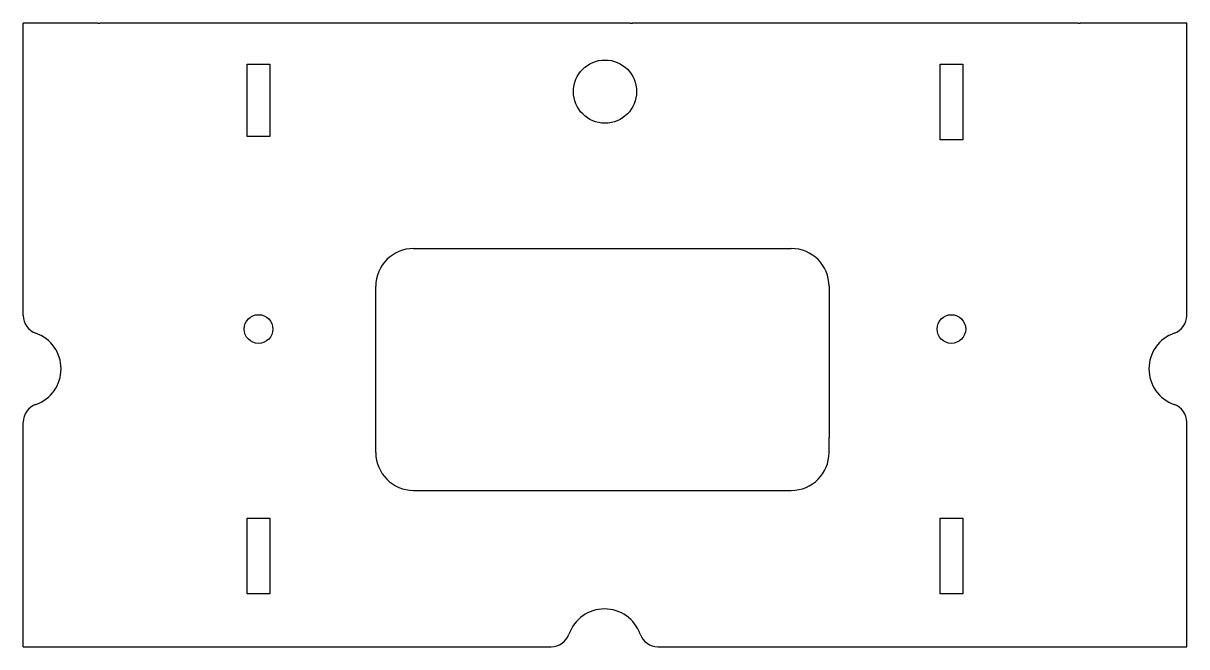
# Model space of a CAD drawing. Header units: centimetres. Extents: x 3358.3 to 3373.7, y 1284.8 to 1293.1.
import ezdxf

# ---------------------------------------------------------------- set-up
doc = ezdxf.new("R2010")
doc.units = ezdxf.units.CM

msp = doc.modelspace()

# ---------------------------------------------------------------- linework, layer by layer
at = {"color": 7, "linetype": 'Continuous', "lineweight": 25}
for p, q in [((3359.251, 1293.051), (3358.266, 1293.051)), ((3366.298, 1293.051), (3359.281, 1293.051)), ((3372.227, 1293.051), (3366.328, 1293.051)), ((3373.666, 1293.051), (3372.257, 1293.051)), ((3361.231, 1291.551), (3361.231, 1292.51)), ((3361.231, 1292.51), (3361.531, 1292.51)), ((3361.531, 1292.51), (3361.531, 1291.551)), ((3370.401, 1291.51), (3370.401, 1292.51)), ((3370.401, 1292.51), (3370.701, 1292.51)), ((3370.701, 1292.51), (3370.701, 1291.51)), ((3361.531, 1291.551), (3361.231, 1291.551)), ((3370.701, 1291.51), (3370.401, 1291.51)), ((3363.432, 1290.07), (3366.276, 1290.07)), ((3366.306, 1290.07), (3368.432, 1290.07)), ((3362.932, 1287.57), (3362.932, 1289.57)), ((3368.932, 1289.57), (3368.932, 1287.57)), ((3361.231, 1285.501), (3361.231, 1286.501)), ((3361.231, 1286.501), (3361.531, 1286.501)), ((3361.531, 1286.501), (3361.531, 1285.501)), ((3370.401, 1285.501), (3370.401, 1286.501)), ((3370.401, 1286.501), (3370.701, 1286.501)), ((3370.701, 1286.501), (3370.701, 1285.501)), ((3361.531, 1285.501), (3361.231, 1285.501)), ((3370.701, 1285.501), (3370.401, 1285.501)), ((3358.266, 1284.801), (3359.19, 1284.801)), ((3359.22, 1284.801), (3362.254, 1284.801)), ((3369.678, 1284.801), (3372.166, 1284.801)), ((3372.196, 1284.801), (3373.666, 1284.801))]:
    msp.add_line(p, q, dxfattribs=at)
for p, q in [((3358.266, 1289.184), (3358.266, 1293.051)), ((3359.251, 1293.051), (3359.281, 1293.051)), ((3366.298, 1293.051), (3366.328, 1293.051)), ((3372.227, 1293.051), (3372.257, 1293.051)), ((3373.666, 1289.184), (3373.666, 1293.051)), ((3366.276, 1290.07), (3366.306, 1290.07)), ((3358.266, 1284.801), (3358.266, 1287.77)), ((3373.666, 1284.801), (3373.666, 1287.77)), ((3362.932, 1287.37), (3362.932, 1287.57)), ((3368.932, 1287.37), (3368.932, 1287.57)), ((3363.432, 1286.87), (3368.432, 1286.87)), ((3359.19, 1284.801), (3359.22, 1284.801)), ((3362.254, 1284.801), (3365.254, 1284.801)), ((3366.666, 1284.801), (3369.678, 1284.801)), ((3372.166, 1284.801), (3372.196, 1284.801))]:
    msp.add_line(p, q)
for centre, radius in [((3365.966, 1292.147), 0.418), ((3361.38, 1289.005), 0.19), ((3370.551, 1289.005), 0.19)]:
    msp.add_circle(centre, radius, dxfattribs=at)
for centre, radius, start, end in [((3363.432, 1289.57), 0.5, 90, 180), ((3368.432, 1289.57), 0.5, 360, 90), ((3358.516, 1289.185), 0.25, 180.2634, 250.5288), ((3373.416, 1289.185), 0.25, 289.4712, 359.7366), ((3358.266, 1288.478), 0.5, 289.4713, 70.5288), ((3373.666, 1288.478), 0.5, 109.4712, 250.5287), ((3358.516, 1287.771), 0.25, 109.4713, 179.6915), ((3373.416, 1287.771), 0.25, 0.3085, 70.5287), ((3363.432, 1287.37), 0.5, 180, 270), ((3368.432, 1287.37), 0.5, 270, 360), ((3365.96, 1284.801), 0.5, 19.4712, 160.5287), ((3365.253, 1285.051), 0.25, 270.3085, 340.5287), ((3366.667, 1285.051), 0.25, 199.4712, 269.7366)]:
    msp.add_arc(centre, radius, start, end, dxfattribs=at)

doc.saveas('drawing.dxf')
